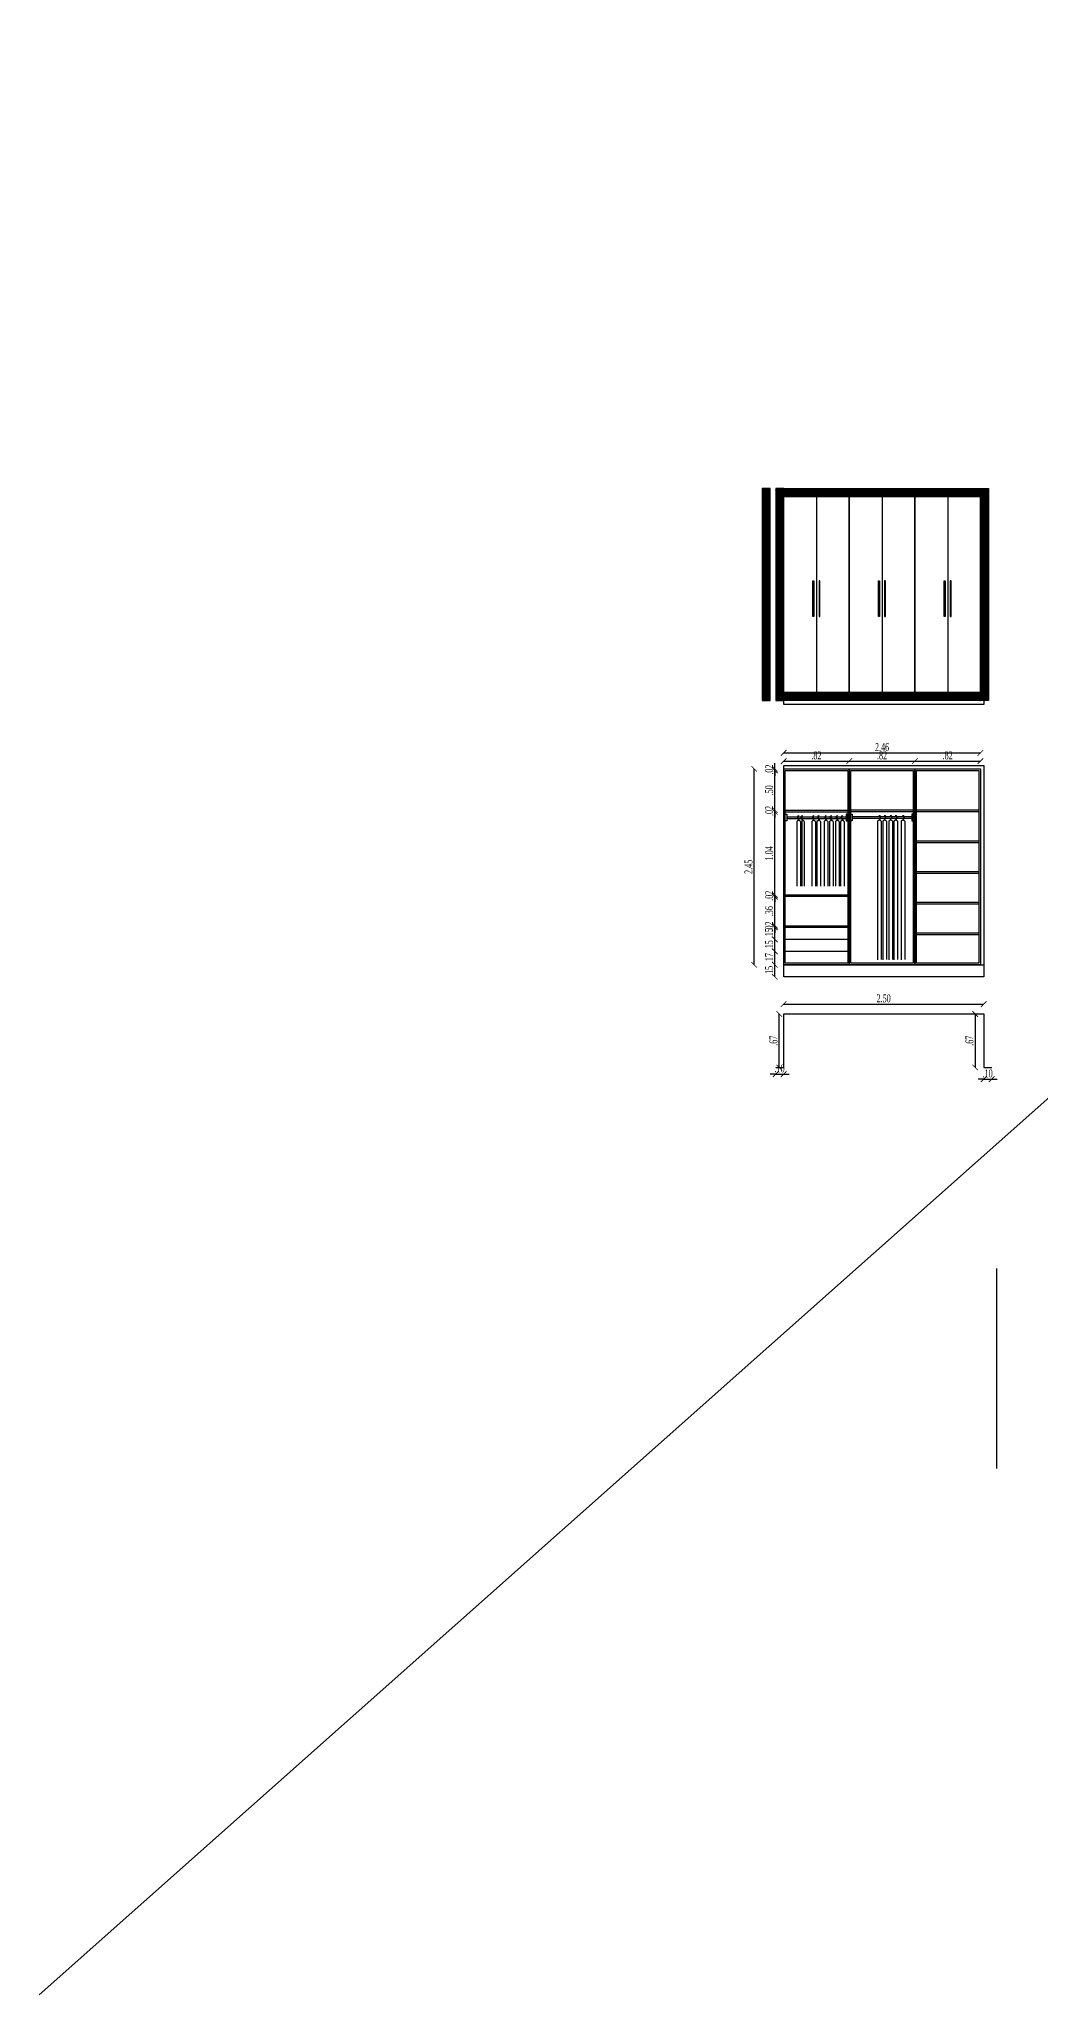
# Model space of a CAD drawing. Header units: inches. Extents: x -90 to 340, y -48 to 179.
# Drawn here: x 82.27 to 94.79, y 31.7 to 56.14 of the extents above; entities that cross this region are included whole.
import ezdxf

# ---------------------------------------------------------------- set-up
doc = ezdxf.new("R2010")
doc.units = ezdxf.units.IN
doc.header["$MEASUREMENT"] = 0
doc.layers.get('Defpoints').update_dxf_attribs({"lineweight": 15})
doc.styles.add('facade', font='times.ttf', dxfattribs={"width": 0.6})
doc.dimstyles.new('facade', dxfattribs={"dimscale": 0, "dimtxt": 0.08, "dimasz": 0.04, "dimexe": 0.1, "dimexo": 0.15, "dimgap": 0.01, "dimtad": 1, "dimzin": 4, "dimdsep": 46, "dimtxsty": 'facade', "dimblk": 'ARCHTICK', "dimcen": 0, "dimse1": 1, "dimse2": 1, "dimclrd": 140, "dimclre": 253, "dimclrt": 2, "dimazin": 1, "dimtm": 1e-09, "dimtfac": 1, "dimtix": 1, "dimtmove": 1, "dimatfit": 3, "dimldrblk": 'ARCHTICK', "dimfxl": 0.1, "dimtzin": 0, "dimlwd": -1, "dimarcsym": 0})
pattern_1 = [(45, (-46.806532, 0), (-0.0088388348, 0.0088388348), [])]

# ---------------------------------------------------------------- blocks, each defined once
blk = doc.blocks.new('_ArchTick')
at = {"color": 0, "linetype": 'ByBlock', "const_width": 0.15}
blk.add_lwpolyline([(-0.5, -0.5), (0.5, 0.5)], dxfattribs=at)
blk = doc.blocks.new('*D153')
at = {"color": 140}
blk.add_line((91.469, 44.425), (91.469, 44.575), dxfattribs=at)
at = {"layer": 'Defpoints', "color": 0}
for p in [(91.469, 44.575), (91.579, 44.575), (91.579, 44.425)]:
    blk.add_point(p, dxfattribs=at)
at = {"color": 140, "xscale": 0.07, "yscale": 0.07, "zscale": 0.07}
for p, rotation in [((91.469, 44.575), 90), ((91.469, 44.425), 270)]:
    blk.add_blockref('_ArchTick', p, dxfattribs=dict(at, rotation=rotation))
at = {"color": 6, "insert": (91.398, 44.5), "char_height": 0.1, "attachment_point": 5, "rotation": 90, "style": 'facade'}
blk.add_mtext('.15', dxfattribs=at)
blk = doc.blocks.new('*D154')
at = {"color": 140}
blk.add_line((91.469, 44.575), (91.469, 44.745), dxfattribs=at)
at = {"layer": 'Defpoints', "color": 0}
for p in [(91.469, 44.745), (91.599, 44.745), (91.579, 44.575)]:
    blk.add_point(p, dxfattribs=at)
at = {"color": 140, "xscale": 0.07, "yscale": 0.07, "zscale": 0.07}
for p, rotation in [((91.469, 44.745), 90), ((91.469, 44.575), 270)]:
    blk.add_blockref('_ArchTick', p, dxfattribs=dict(at, rotation=rotation))
at = {"color": 6, "insert": (91.398, 44.66), "char_height": 0.1, "attachment_point": 5, "rotation": 90, "style": 'facade'}
blk.add_mtext('.17', dxfattribs=at)
blk = doc.blocks.new('*D155')
at = {"color": 140}
blk.add_line((91.469, 44.745), (91.469, 44.895), dxfattribs=at)
at = {"layer": 'Defpoints', "color": 0}
for p in [(91.469, 44.895), (91.599, 44.895), (91.599, 44.745)]:
    blk.add_point(p, dxfattribs=at)
at = {"color": 140, "xscale": 0.07, "yscale": 0.07, "zscale": 0.07}
for p, rotation in [((91.469, 44.895), 90), ((91.469, 44.745), 270)]:
    blk.add_blockref('_ArchTick', p, dxfattribs=dict(at, rotation=rotation))
at = {"color": 6, "insert": (91.398, 44.82), "char_height": 0.1, "attachment_point": 5, "rotation": 90, "style": 'facade'}
blk.add_mtext('.15', dxfattribs=at)
blk = doc.blocks.new('*D156')
at = {"color": 140}
blk.add_line((91.469, 44.895), (91.469, 45.045), dxfattribs=at)
at = {"layer": 'Defpoints', "color": 0}
for p in [(91.469, 45.045), (91.599, 45.045), (91.599, 44.895)]:
    blk.add_point(p, dxfattribs=at)
at = {"color": 140, "xscale": 0.07, "yscale": 0.07, "zscale": 0.07}
for p, rotation in [((91.469, 45.045), 90), ((91.469, 44.895), 270)]:
    blk.add_blockref('_ArchTick', p, dxfattribs=dict(at, rotation=rotation))
at = {"color": 6, "insert": (91.398, 44.97), "char_height": 0.1, "attachment_point": 5, "rotation": 90, "style": 'facade'}
blk.add_mtext('.15', dxfattribs=at)
blk = doc.blocks.new('*D157')
at = {"color": 140}
for p, q in [((91.469, 45.065), (91.469, 45.135)), ((91.469, 45.045), (91.469, 45.065)), ((91.469, 45.045), (91.469, 44.975))]:
    blk.add_line(p, q, dxfattribs=at)
at = {"layer": 'Defpoints', "color": 0}
for p in [(91.469, 45.065), (91.599, 45.065), (91.599, 45.045)]:
    blk.add_point(p, dxfattribs=at)
at = {"color": 140, "xscale": 0.07, "yscale": 0.07, "zscale": 0.07}
for p, rotation in [((91.469, 45.065), 270), ((91.469, 45.045), 90)]:
    blk.add_blockref('_ArchTick', p, dxfattribs=dict(at, rotation=rotation))
at = {"color": 6, "insert": (91.398, 45.055), "char_height": 0.1, "attachment_point": 5, "rotation": 90, "style": 'facade'}
blk.add_mtext('.02', dxfattribs=at)
blk = doc.blocks.new('*D158')
at = {"color": 140}
blk.add_line((91.469, 45.065), (91.469, 45.428), dxfattribs=at)
at = {"layer": 'Defpoints', "color": 0}
for p in [(91.469, 45.428), (91.599, 45.428), (91.599, 45.065)]:
    blk.add_point(p, dxfattribs=at)
at = {"color": 140, "xscale": 0.07, "yscale": 0.07, "zscale": 0.07}
for p, rotation in [((91.469, 45.428), 90), ((91.469, 45.065), 270)]:
    blk.add_blockref('_ArchTick', p, dxfattribs=dict(at, rotation=rotation))
at = {"color": 6, "insert": (91.398, 45.246), "char_height": 0.1, "attachment_point": 5, "rotation": 90, "style": 'facade'}
blk.add_mtext('.36', dxfattribs=at)
blk = doc.blocks.new('*D159')
at = {"color": 140}
for p, q in [((91.469, 45.448), (91.469, 45.518)), ((91.469, 45.428), (91.469, 45.448)), ((91.469, 45.428), (91.469, 45.358))]:
    blk.add_line(p, q, dxfattribs=at)
at = {"layer": 'Defpoints', "color": 0}
for p in [(91.469, 45.448), (91.599, 45.448), (91.599, 45.428)]:
    blk.add_point(p, dxfattribs=at)
at = {"color": 140, "xscale": 0.07, "yscale": 0.07, "zscale": 0.07}
for p, rotation in [((91.469, 45.448), 270), ((91.469, 45.428), 90)]:
    blk.add_blockref('_ArchTick', p, dxfattribs=dict(at, rotation=rotation))
at = {"color": 6, "insert": (91.398, 45.438), "char_height": 0.1, "attachment_point": 5, "rotation": 90, "style": 'facade'}
blk.add_mtext('.02', dxfattribs=at)
blk = doc.blocks.new('*D160')
at = {"color": 140}
blk.add_line((91.469, 45.448), (91.469, 46.488), dxfattribs=at)
at = {"layer": 'Defpoints', "color": 0}
for p in [(91.469, 46.488), (91.599, 46.488), (91.599, 45.448)]:
    blk.add_point(p, dxfattribs=at)
at = {"color": 140, "xscale": 0.07, "yscale": 0.07, "zscale": 0.07}
for p, rotation in [((91.469, 46.488), 90), ((91.469, 45.448), 270)]:
    blk.add_blockref('_ArchTick', p, dxfattribs=dict(at, rotation=rotation))
at = {"color": 6, "insert": (91.398, 45.968), "char_height": 0.1, "attachment_point": 5, "rotation": 90, "style": 'facade'}
blk.add_mtext('1.04', dxfattribs=at)
blk = doc.blocks.new('*D161')
at = {"color": 140}
for p, q in [((91.469, 46.508), (91.469, 46.578)), ((91.469, 46.488), (91.469, 46.508)), ((91.469, 46.488), (91.469, 46.418))]:
    blk.add_line(p, q, dxfattribs=at)
at = {"layer": 'Defpoints', "color": 0}
for p in [(91.469, 46.508), (91.599, 46.508), (91.599, 46.488)]:
    blk.add_point(p, dxfattribs=at)
at = {"color": 140, "xscale": 0.07, "yscale": 0.07, "zscale": 0.07}
for p, rotation in [((91.469, 46.508), 270), ((91.469, 46.488), 90)]:
    blk.add_blockref('_ArchTick', p, dxfattribs=dict(at, rotation=rotation))
at = {"color": 6, "insert": (91.398, 46.498), "char_height": 0.1, "attachment_point": 5, "rotation": 90, "style": 'facade'}
blk.add_mtext('.02', dxfattribs=at)
blk = doc.blocks.new('*D162')
at = {"color": 140}
blk.add_line((91.469, 46.508), (91.469, 47.005), dxfattribs=at)
at = {"layer": 'Defpoints', "color": 0}
for p in [(91.469, 47.005), (91.599, 47.005), (91.599, 46.508)]:
    blk.add_point(p, dxfattribs=at)
at = {"color": 140, "xscale": 0.07, "yscale": 0.07, "zscale": 0.07}
for p, rotation in [((91.469, 47.005), 90), ((91.469, 46.508), 270)]:
    blk.add_blockref('_ArchTick', p, dxfattribs=dict(at, rotation=rotation))
at = {"color": 6, "insert": (91.398, 46.756), "char_height": 0.1, "attachment_point": 5, "rotation": 90, "style": 'facade'}
blk.add_mtext('.50', dxfattribs=at)
blk = doc.blocks.new('*D163')
at = {"color": 140}
for p, q in [((91.469, 47.025), (91.469, 47.095)), ((91.469, 47.005), (91.469, 47.025)), ((91.469, 47.005), (91.469, 46.935))]:
    blk.add_line(p, q, dxfattribs=at)
at = {"layer": 'Defpoints', "color": 0}
for p in [(91.469, 47.025), (91.579, 47.025), (91.599, 47.005)]:
    blk.add_point(p, dxfattribs=at)
at = {"color": 140, "xscale": 0.07, "yscale": 0.07, "zscale": 0.07}
for p, rotation in [((91.469, 47.025), 270), ((91.469, 47.005), 90)]:
    blk.add_blockref('_ArchTick', p, dxfattribs=dict(at, rotation=rotation))
at = {"color": 6, "insert": (91.398, 47.015), "char_height": 0.1, "attachment_point": 5, "rotation": 90, "style": 'facade'}
blk.add_mtext('.02', dxfattribs=at)
blk = doc.blocks.new('*D164')
at = {"color": 140}
blk.add_line((91.579, 47.121), (92.399, 47.121), dxfattribs=at)
at = {"layer": 'Defpoints', "color": 0}
for p in [(91.579, 47.025), (92.399, 47.121), (92.399, 47.025)]:
    blk.add_point(p, dxfattribs=at)
at = {"color": 140, "xscale": 0.07, "yscale": 0.07, "zscale": 0.07, "rotation": 180}
blk.add_blockref('_ArchTick', (91.579, 47.121), dxfattribs=at)
at = {"color": 140, "xscale": 0.07, "yscale": 0.07, "zscale": 0.07}
blk.add_blockref('_ArchTick', (92.399, 47.121), dxfattribs=at)
at = {"color": 6, "insert": (91.989, 47.192), "char_height": 0.1, "attachment_point": 5, "style": 'facade'}
blk.add_mtext('.82', dxfattribs=at)
blk = doc.blocks.new('*D165')
at = {"color": 140}
blk.add_line((92.399, 47.121), (93.219, 47.121), dxfattribs=at)
at = {"layer": 'Defpoints', "color": 0}
for p in [(92.399, 47.025), (93.219, 47.121), (93.219, 47.025)]:
    blk.add_point(p, dxfattribs=at)
at = {"color": 140, "xscale": 0.07, "yscale": 0.07, "zscale": 0.07, "rotation": 180}
blk.add_blockref('_ArchTick', (92.399, 47.121), dxfattribs=at)
at = {"color": 140, "xscale": 0.07, "yscale": 0.07, "zscale": 0.07}
blk.add_blockref('_ArchTick', (93.219, 47.121), dxfattribs=at)
at = {"color": 6, "insert": (92.809, 47.192), "char_height": 0.1, "attachment_point": 5, "style": 'facade'}
blk.add_mtext('.82', dxfattribs=at)
blk = doc.blocks.new('*D166')
at = {"color": 140}
blk.add_line((93.219, 47.121), (94.039, 47.121), dxfattribs=at)
at = {"layer": 'Defpoints', "color": 0}
for p in [(93.219, 47.025), (94.039, 47.121), (94.039, 47.025)]:
    blk.add_point(p, dxfattribs=at)
at = {"color": 140, "xscale": 0.07, "yscale": 0.07, "zscale": 0.07, "rotation": 180}
blk.add_blockref('_ArchTick', (93.219, 47.121), dxfattribs=at)
at = {"color": 140, "xscale": 0.07, "yscale": 0.07, "zscale": 0.07}
blk.add_blockref('_ArchTick', (94.039, 47.121), dxfattribs=at)
at = {"color": 6, "insert": (93.629, 47.192), "char_height": 0.1, "attachment_point": 5, "style": 'facade'}
blk.add_mtext('.82', dxfattribs=at)
blk = doc.blocks.new('*D167')
at = {"color": 140}
blk.add_line((91.579, 47.224), (94.039, 47.224), dxfattribs=at)
at = {"layer": 'Defpoints', "color": 0}
for p in [(94.039, 47.224), (91.579, 47.025), (94.039, 47.025)]:
    blk.add_point(p, dxfattribs=at)
at = {"color": 140, "xscale": 0.07, "yscale": 0.07, "zscale": 0.07, "rotation": 180}
blk.add_blockref('_ArchTick', (91.579, 47.224), dxfattribs=at)
at = {"color": 140, "xscale": 0.07, "yscale": 0.07, "zscale": 0.07}
blk.add_blockref('_ArchTick', (94.039, 47.224), dxfattribs=at)
at = {"color": 6, "insert": (92.809, 47.295), "char_height": 0.1, "attachment_point": 5, "style": 'facade'}
blk.add_mtext('2.46', dxfattribs=at)
blk = doc.blocks.new('*D168')
at = {"color": 140}
blk.add_line((91.211, 44.575), (91.211, 47.025), dxfattribs=at)
at = {"layer": 'Defpoints', "color": 0}
for p in [(91.211, 47.025), (91.579, 47.025), (91.579, 44.575)]:
    blk.add_point(p, dxfattribs=at)
at = {"color": 140, "xscale": 0.07, "yscale": 0.07, "zscale": 0.07}
for p, rotation in [((91.211, 47.025), 90), ((91.211, 44.575), 270)]:
    blk.add_blockref('_ArchTick', p, dxfattribs=dict(at, rotation=rotation))
at = {"color": 6, "insert": (91.14, 45.8), "char_height": 0.1, "attachment_point": 5, "rotation": 90, "style": 'facade'}
blk.add_mtext('2.45', dxfattribs=at)
blk = doc.blocks.new('*D169')
at = {"color": 140}
for p, q in [((91.479, 43.21), (91.409, 43.21)), ((91.479, 43.21), (91.579, 43.21)), ((91.579, 43.21), (91.649, 43.21))]:
    blk.add_line(p, q, dxfattribs=at)
at = {"layer": 'Defpoints', "color": 0}
for p in [(91.479, 43.292), (91.579, 43.292), (91.579, 43.21)]:
    blk.add_point(p, dxfattribs=at)
at = {"color": 140, "xscale": 0.07, "yscale": 0.07, "zscale": 0.07}
blk.add_blockref('_ArchTick', (91.479, 43.21), dxfattribs=at)
at = {"color": 140, "xscale": 0.07, "yscale": 0.07, "zscale": 0.07, "rotation": 180}
blk.add_blockref('_ArchTick', (91.579, 43.21), dxfattribs=at)
at = {"color": 6, "insert": (91.529, 43.281), "char_height": 0.1, "attachment_point": 5, "style": 'facade'}
blk.add_mtext('.10', dxfattribs=at)
blk = doc.blocks.new('*D170')
at = {"color": 140}
blk.add_line((91.524, 43.292), (91.524, 43.962), dxfattribs=at)
at = {"layer": 'Defpoints', "color": 0}
for p in [(91.524, 43.962), (91.579, 43.962), (91.579, 43.292)]:
    blk.add_point(p, dxfattribs=at)
at = {"color": 140, "xscale": 0.07, "yscale": 0.07, "zscale": 0.07}
for p, rotation in [((91.524, 43.962), 90), ((91.524, 43.292), 270)]:
    blk.add_blockref('_ArchTick', p, dxfattribs=dict(at, rotation=rotation))
at = {"color": 6, "insert": (91.453, 43.627), "char_height": 0.1, "attachment_point": 5, "rotation": 90, "style": 'facade'}
blk.add_mtext('.67', dxfattribs=at)
blk = doc.blocks.new('*D171')
at = {"color": 140}
blk.add_line((91.579, 44.085), (94.079, 44.085), dxfattribs=at)
at = {"layer": 'Defpoints', "color": 0}
for p in [(94.079, 44.085), (91.579, 43.962), (94.079, 43.962)]:
    blk.add_point(p, dxfattribs=at)
at = {"color": 140, "xscale": 0.07, "yscale": 0.07, "zscale": 0.07, "rotation": 180}
blk.add_blockref('_ArchTick', (91.579, 44.085), dxfattribs=at)
at = {"color": 140, "xscale": 0.07, "yscale": 0.07, "zscale": 0.07}
blk.add_blockref('_ArchTick', (94.079, 44.085), dxfattribs=at)
at = {"color": 6, "insert": (92.829, 44.156), "char_height": 0.1, "attachment_point": 5, "style": 'facade'}
blk.add_mtext('2.50', dxfattribs=at)
blk = doc.blocks.new('*D172')
at = {"color": 140}
blk.add_line((93.973, 43.962), (93.973, 43.292), dxfattribs=at)
at = {"layer": 'Defpoints', "color": 0}
for p in [(94.079, 43.962), (93.973, 43.292), (94.079, 43.292)]:
    blk.add_point(p, dxfattribs=at)
at = {"color": 140, "xscale": 0.07, "yscale": 0.07, "zscale": 0.07}
for p, rotation in [((93.973, 43.962), 90), ((93.973, 43.292), 270)]:
    blk.add_blockref('_ArchTick', p, dxfattribs=dict(at, rotation=rotation))
at = {"color": 6, "insert": (93.902, 43.627), "char_height": 0.1, "attachment_point": 5, "rotation": 90, "style": 'facade'}
blk.add_mtext('.67', dxfattribs=at)
blk = doc.blocks.new('*D173')
at = {"color": 140}
for p, q in [((94.079, 43.147), (94.009, 43.147)), ((94.079, 43.147), (94.179, 43.147)), ((94.179, 43.147), (94.249, 43.147))]:
    blk.add_line(p, q, dxfattribs=at)
at = {"layer": 'Defpoints', "color": 0}
for p in [(94.079, 43.292), (94.179, 43.292), (94.179, 43.147)]:
    blk.add_point(p, dxfattribs=at)
at = {"color": 140, "xscale": 0.07, "yscale": 0.07, "zscale": 0.07}
blk.add_blockref('_ArchTick', (94.079, 43.147), dxfattribs=at)
at = {"color": 140, "xscale": 0.07, "yscale": 0.07, "zscale": 0.07, "rotation": 180}
blk.add_blockref('_ArchTick', (94.179, 43.147), dxfattribs=at)
at = {"color": 6, "insert": (94.129, 43.218), "char_height": 0.1, "attachment_point": 5, "style": 'facade'}
blk.add_mtext('.10', dxfattribs=at)

msp = doc.modelspace()

# ---------------------------------------------------------------- hatches: boundary and pattern name
h = msp.add_hatch()
h.set_pattern_fill('ANSI31', color=256, scale=0.1, style=0)
h.set_pattern_definition([(45, (-46.975929, 0), (-0.0088388348, 0.0088388348), [])])
h.paths.add_polyline_path([(91.4101, 50.52681), (91.3101, 50.52681), (91.3101, 47.87681), (91.4101, 47.87681)])
h = msp.add_hatch()
h.set_pattern_fill('ANSI31', color=256, scale=0.1, style=0)
h.set_pattern_definition(pattern_1)
h.paths.add_polyline_path([(91.5795, 50.52681), (91.4795, 50.52681), (91.4795, 47.87681), (91.5795, 47.87681)])
h = msp.add_hatch()
h.set_pattern_fill('ANSI31', color=256, scale=0.1, style=0)
h.set_pattern_definition([(315, (-46.806532, 98.403626), (-0.0088388348, -0.0088388348), [])])
h.paths.add_polyline_path([(92.3995, 50.42681), (91.5795, 50.42681), (91.5795, 50.52681), (94.0395, 50.52681), (94.0395, 50.42681), (93.2195, 50.42681)])
h = msp.add_hatch()
h.set_pattern_fill('ANSI31', color=256, scale=0.1, style=0)
h.set_pattern_definition([(135, (232.425524, 0), (0.0088388348, 0.0088388348), [])])
h.paths.add_polyline_path([(94.0395, 50.52681), (94.1395, 50.52681), (94.1395, 47.87681), (94.0395, 47.87681)])
h = msp.add_hatch()
h.set_pattern_fill('ANSI31', color=256, scale=0.1, style=0)
h.set_pattern_definition(pattern_1)
h.paths.add_polyline_path([(92.3995, 47.97681), (91.5795, 47.97681), (91.5795, 47.87681), (94.0395, 47.87681), (94.0395, 47.97681), (93.2195, 47.97681)])

# ---------------------------------------------------------------- linework, layer by layer
for p, q in [((109.77994, 56.14267), (82.27348, 31.70443)), ((91.5795, 50.42681), (91.5795, 50.52681)), ((91.5795, 50.52681), (94.0395, 50.52681)), ((94.0395, 50.52681), (94.1395, 50.52681)), ((94.1395, 50.52681), (94.1395, 47.97681)), ((91.5795, 47.87681), (91.5795, 47.97681)), ((94.1395, 47.97681), (94.1395, 47.87681)), ((94.1395, 47.87681), (91.5795, 47.87681)), ((91.5795, 44.5746), (91.5795, 47.0246)), ((91.5795, 47.0246), (94.0395, 47.0246)), ((91.5795, 47.0246), (92.3995, 47.0246)), ((92.3995, 47.0246), (92.3995, 44.5746)), ((93.2195, 47.0246), (93.2195, 44.5746)), ((94.0395, 47.0246), (94.0395, 44.5746)), ((94.0395, 47.0246), (94.0395, 44.5746)), ((91.5995, 46.50793), (92.3795, 46.50793)), ((91.5995, 46.48793), (92.3795, 46.48793)), ((91.5995, 46.48793), (92.3795, 46.48793)), ((93.1995, 46.50793), (92.4195, 46.50793)), ((93.1995, 46.48793), (92.4195, 46.48793)), ((94.0195, 46.50793), (93.2395, 46.50793)), ((94.0195, 46.50793), (93.2395, 46.50793)), ((94.0195, 46.48793), (93.2395, 46.48793)), ((94.0195, 46.48793), (93.2395, 46.48793)), ((94.0195, 46.48793), (93.2395, 46.48793)), ((91.61726, 46.42595), (92.36173, 46.42595)), ((91.61726, 46.40595), (92.36173, 46.40595)), ((91.74262, 46.36746), (91.74262, 45.55972)), ((91.76512, 46.38975), (91.75585, 46.37704)), ((91.76512, 46.4013), (91.76512, 46.38975)), ((91.76512, 46.38975), (91.77549, 46.37695)), ((91.78865, 46.36665), (91.78865, 45.55667)), ((91.81016, 46.38975), (91.8009, 46.37704)), ((91.80767, 46.36746), (91.80767, 45.55972)), ((91.81016, 46.4013), (91.81016, 46.38975)), ((91.81016, 46.38975), (91.82053, 46.37695)), ((91.8337, 46.36665), (91.8337, 45.55667)), ((91.93026, 46.36746), (91.93026, 45.55972)), ((91.95276, 46.38975), (91.94349, 46.37704)), ((91.95276, 46.4013), (91.95276, 46.38975)), ((91.95276, 46.38975), (91.96312, 46.37695)), ((91.97629, 46.36665), (91.97629, 45.55667)), ((91.99531, 46.36746), (91.99531, 45.55972)), ((92.0178, 46.38975), (92.00854, 46.37704)), ((92.0178, 46.4013), (92.0178, 46.38975)), ((92.0178, 46.38975), (92.02817, 46.37695)), ((92.04134, 46.36665), (92.04134, 45.55667)), ((92.08515, 46.36746), (92.08515, 45.55972)), ((92.10764, 46.38975), (92.09837, 46.37704)), ((92.10764, 46.4013), (92.10764, 46.38975)), ((92.10764, 46.38975), (92.11801, 46.37695)), ((92.13118, 46.36665), (92.13118, 45.55667)), ((92.15019, 46.36746), (92.15019, 45.55972)), ((92.17269, 46.38975), (92.16342, 46.37704)), ((92.17269, 46.4013), (92.17269, 46.38975)), ((92.17269, 46.38975), (92.18306, 46.37695)), ((92.19622, 46.36665), (92.19622, 45.55667)), ((92.22542, 46.36746), (92.22542, 45.55972)), ((92.24791, 46.38975), (92.23865, 46.37704)), ((92.24791, 46.4013), (92.24791, 46.38975)), ((92.24791, 46.38975), (92.25828, 46.37695)), ((92.27145, 46.36665), (92.27145, 45.55667)), ((92.29047, 46.36746), (92.29047, 45.55972)), ((92.31296, 46.38975), (92.30369, 46.37704)), ((92.31296, 46.4013), (92.31296, 46.38975)), ((92.31296, 46.38975), (92.32333, 46.37695)), ((92.3365, 46.36665), (92.3365, 45.55667)), ((92.43726, 46.42908), (93.18173, 46.42908)), ((92.43726, 46.40908), (93.18173, 46.40908)), ((92.75249, 46.36978), (92.75249, 44.63914)), ((92.77603, 46.39288), (92.76566, 46.38008)), ((92.77603, 46.40443), (92.77603, 46.39288)), ((92.77603, 46.39288), (92.7853, 46.38017)), ((92.79853, 46.37059), (92.79853, 44.64219)), ((92.81754, 46.36978), (92.81754, 44.63914)), ((92.84108, 46.39288), (92.83071, 46.38008)), ((92.84108, 46.40443), (92.84108, 46.39288)), ((92.84108, 46.39288), (92.85035, 46.38017)), ((92.86357, 46.37059), (92.86357, 44.64219)), ((92.89277, 46.36978), (92.89277, 44.63914)), ((92.9163, 46.39288), (92.90594, 46.38008)), ((92.9163, 46.40443), (92.9163, 46.39288)), ((92.9163, 46.39288), (92.92557, 46.38017)), ((92.9388, 46.37059), (92.9388, 44.64219)), ((92.95781, 46.36978), (92.95781, 44.63914)), ((92.98135, 46.39288), (92.97098, 46.38008)), ((92.98135, 46.40443), (92.98135, 46.39288)), ((92.98135, 46.39288), (92.99062, 46.38017)), ((93.00384, 46.37059), (93.00384, 44.64219)), ((93.04765, 46.36978), (93.04765, 44.63914)), ((93.07119, 46.39288), (93.06082, 46.38008)), ((93.07119, 46.40443), (93.07119, 46.39288)), ((93.07119, 46.39288), (93.08046, 46.38017)), ((93.09368, 46.37059), (93.09368, 44.64219)), ((93.2395, 46.1246), (94.0195, 46.1246)), ((93.2395, 46.1046), (94.0195, 46.1046)), ((93.2395, 45.74126), (94.0195, 45.74126)), ((93.2395, 45.72126), (94.0195, 45.72126)), ((92.3795, 45.44793), (91.5995, 45.44793)), ((92.3795, 45.42793), (91.5995, 45.42793)), ((92.3795, 45.42793), (91.5995, 45.42793)), ((93.2395, 45.35793), (94.0195, 45.35793)), ((93.2395, 45.33793), (94.0195, 45.33793)), ((91.5995, 45.0646), (92.3795, 45.0646)), ((91.5995, 45.0446), (92.3795, 45.0446)), ((93.2395, 44.9746), (94.0195, 44.9746)), ((91.5995, 44.8946), (92.3795, 44.8946)), ((91.5995, 44.7446), (92.3795, 44.7446)), ((91.5995, 44.7446), (92.3795, 44.7446)), ((93.2395, 44.9546), (94.0195, 44.9546)), ((94.0395, 44.5746), (91.5795, 44.5746)), ((94.23757, 40.78054), (94.23757, 38.28054))]:
    msp.add_line(p, q)
at = {"color": 1}
for p, q in [((91.5795, 47.97681), (91.5795, 50.46681)), ((91.5795, 50.46681), (94.0795, 50.46681)), ((94.0795, 50.46681), (94.0795, 47.97681)), ((91.5795, 47.82681), (91.5795, 47.97681)), ((91.5795, 47.97681), (94.0795, 47.97681)), ((94.0795, 47.97681), (94.0795, 47.82681)), ((94.0795, 47.82681), (91.5795, 47.82681)), ((91.5795, 44.5746), (91.5795, 47.0646)), ((91.5795, 47.0646), (94.0795, 47.0646)), ((94.0795, 47.0646), (94.0795, 44.5746)), ((91.5795, 44.4246), (91.5795, 44.5746)), ((91.5795, 44.5746), (94.0795, 44.5746)), ((94.0795, 44.5746), (94.0795, 44.4246)), ((94.0795, 44.4246), (91.5795, 44.4246)), ((91.5795, 43.29181), (91.5795, 43.96181)), ((91.5795, 43.96181), (94.0795, 43.96181)), ((94.0795, 43.96181), (94.0795, 43.29181)), ((91.4795, 43.29181), (91.5795, 43.29181)), ((94.0795, 43.29181), (94.1795, 43.29181))]:
    msp.add_line(p, q, dxfattribs=at)
for points in [[(91.4101, 50.52681), (91.3101, 50.52681), (91.3101, 47.87681), (91.4101, 47.87681)], [(91.5795, 50.52681), (91.4795, 50.52681), (91.4795, 47.87681), (91.5795, 47.87681)], [(91.5795, 50.42681), (92.3995, 50.42681), (92.3995, 47.97681), (91.5795, 47.97681)], [(91.5795, 50.42681), (91.9895, 50.42681), (91.9895, 47.97681), (91.5795, 47.97681)], [(92.3995, 50.42681), (93.2195, 50.42681), (93.2195, 47.97681), (92.3995, 47.97681)], [(92.3995, 50.42681), (92.8095, 50.42681), (92.8095, 47.97681), (92.3995, 47.97681)], [(93.2195, 50.42681), (94.0395, 50.42681), (94.0395, 47.97681), (93.2195, 47.97681)], [(93.2195, 50.42681), (93.6295, 50.42681), (93.6295, 47.97681), (93.2195, 47.97681)], [(94.0395, 50.52681), (94.1395, 50.52681), (94.1395, 47.87681), (94.0395, 47.87681)], [(91.94572, 49.37309), (91.95764, 49.37309), (91.95764, 48.92984), (91.94572, 48.92984)], [(92.03328, 49.37309), (92.02135, 49.37309), (92.02135, 48.92984), (92.03328, 48.92984)], [(92.76572, 49.37309), (92.77764, 49.37309), (92.77764, 48.92984), (92.76572, 48.92984)], [(92.85328, 49.37309), (92.84135, 49.37309), (92.84135, 48.92984), (92.85328, 48.92984)], [(93.58572, 49.37309), (93.59764, 49.37309), (93.59764, 48.92984), (93.58572, 48.92984)], [(93.67328, 49.37309), (93.66135, 49.37309), (93.66135, 48.92984), (93.67328, 48.92984)], [(91.5795, 47.0246), (92.3995, 47.0246), (92.3995, 44.5746), (91.5795, 44.5746)], [(91.5995, 47.0046), (92.3795, 47.0046), (92.3795, 44.5946), (91.5995, 44.5946)], [(92.3995, 47.0246), (93.2195, 47.0246), (93.2195, 44.5746), (92.3995, 44.5746)], [(92.4195, 47.0046), (93.1995, 47.0046), (93.1995, 44.5946), (92.4195, 44.5946)], [(93.2195, 47.0246), (94.0395, 47.0246), (94.0395, 44.5746), (93.2195, 44.5746)], [(93.2395, 47.0046), (94.0195, 47.0046), (94.0195, 44.5946), (93.2395, 44.5946)], [(91.5995, 46.45635), (91.61726, 46.45635), (91.61726, 46.37556), (91.5995, 46.37556)], [(92.3795, 46.45635), (92.36173, 46.45635), (92.36173, 46.37556), (92.3795, 46.37556)], [(92.4195, 46.45686), (92.43726, 46.45686), (92.43726, 46.37607), (92.4195, 46.37607)], [(93.1995, 46.45686), (93.18173, 46.45686), (93.18173, 46.37607), (93.1995, 46.37607)]]:
    msp.add_lwpolyline(points, close=True)
for centre in [(91.76512, 46.40388), (91.81016, 46.40388), (91.95276, 46.40388), (92.0178, 46.40388), (92.10764, 46.40388), (92.17269, 46.40388), (92.24791, 46.40388), (92.31296, 46.40388), (92.77603, 46.40701), (92.84108, 46.40701), (92.9163, 46.40701), (92.98135, 46.40701), (93.07119, 46.40701)]:
    msp.add_circle(centre, 0.00258)
for centre, radius, start, end in [((91.76392, 46.42085), 0.01445, 52.757138, 275.175809), ((91.80897, 46.42085), 0.01445, 52.757138, 275.175809), ((91.95156, 46.42085), 0.01445, 52.757138, 275.175809), ((92.01661, 46.42085), 0.01445, 52.757138, 275.175809), ((92.10644, 46.42085), 0.01445, 52.757138, 275.175809), ((92.17149, 46.42085), 0.01445, 52.757138, 275.175809), ((92.24672, 46.42085), 0.01445, 52.757138, 275.175809), ((92.31176, 46.42085), 0.01445, 52.757138, 275.175809), ((92.77723, 46.42398), 0.01445, 264.824191, 127.242862), ((92.84227, 46.42398), 0.01445, 264.824191, 127.242862), ((92.9175, 46.42398), 0.01445, 264.824191, 127.242862), ((92.98255, 46.42398), 0.01445, 264.824191, 127.242862), ((93.07239, 46.42398), 0.01445, 264.824191, 127.242862), ((91.76535, 46.35065), 0.02827, 34.472823, 143.506798), ((91.82065, 46.36584), 0.01308, 3.560649, 172.867434), ((91.95299, 46.35065), 0.02827, 34.472823, 143.506798), ((92.01804, 46.35065), 0.02827, 34.472823, 143.506798), ((92.10787, 46.35065), 0.02827, 34.472823, 143.506798), ((92.17292, 46.35065), 0.02827, 34.472823, 143.506798), ((92.24815, 46.35065), 0.02827, 34.472823, 143.506798), ((92.31319, 46.35065), 0.02827, 34.472823, 143.506798), ((92.7758, 46.35378), 0.02827, 36.493202, 145.527177), ((92.84085, 46.35378), 0.02827, 36.493202, 145.527177), ((92.91607, 46.35378), 0.02827, 36.493202, 145.527177), ((92.98112, 46.35378), 0.02827, 36.493202, 145.527177), ((93.07096, 46.35378), 0.02827, 36.493202, 145.527177)]:
    msp.add_arc(centre, radius, start, end)

# ---------------------------------------------------------------- dimensions: what is measured, and where the dimension line sits
for base, p1, p2, picture, middle in [((94.0395, 47.22425), (91.5795, 47.0246), (94.0395, 47.0246), '*D167', (92.8095, 47.29526)), ((92.3995, 47.12051), (91.5795, 47.0246), (92.3995, 47.0246), '*D164', (91.9895, 47.19152)), ((93.2195, 47.12051), (92.3995, 47.0246), (93.2195, 47.0246), '*D165', (92.8095, 47.19152)), ((94.0395, 47.12051), (93.2195, 47.0246), (94.0395, 47.0246), '*D166', (93.6295, 47.19152)), ((94.0795, 44.08549), (91.5795, 43.96181), (94.0795, 43.96181), '*D171', (92.8295, 44.1565)), ((91.5795, 43.2098), (91.4795, 43.29181), (91.5795, 43.29181), '*D169', (91.5295, 43.28081)), ((94.1795, 43.14717), (94.0795, 43.29181), (94.1795, 43.29181), '*D173', (94.1295, 43.21818))]:
    dim = msp.add_linear_dim(base=base, p1=p1, p2=p2, dimstyle='facade', override={"dimscale": 1, "dimtxt": 0.1, "dimasz": 0.07, "dimgap": 0.02, "dimclrt": 6}, dxfattribs=at)
    dim.commit()
    dim.dimension.update_dxf_attribs({"geometry": picture, "text_midpoint": middle})
for base, p1, p2, picture, middle in [((91.21097, 47.0246), (91.5795, 44.5746), (91.5795, 47.0246), '*D168', (91.13996, 45.7996)), ((91.46938, 47.0246), (91.5995, 47.0046), (91.5795, 47.0246), '*D163', (91.39837, 47.0146)), ((91.46938, 47.0046), (91.5995, 46.50793), (91.5995, 47.0046), '*D162', (91.39837, 46.75626)), ((91.46938, 46.50793), (91.5995, 46.48793), (91.5995, 46.50793), '*D161', (91.39837, 46.49793)), ((91.46938, 46.48793), (91.5995, 45.44793), (91.5995, 46.48793), '*D160', (91.39837, 45.96793)), ((91.46938, 45.44793), (91.5995, 45.42793), (91.5995, 45.44793), '*D159', (91.39837, 45.43793)), ((91.46938, 45.42793), (91.5995, 45.0646), (91.5995, 45.42793), '*D158', (91.39837, 45.24626)), ((91.46938, 45.0646), (91.5995, 45.0446), (91.5995, 45.0646), '*D157', (91.39837, 45.0546)), ((91.46938, 45.0446), (91.5995, 44.8946), (91.5995, 45.0446), '*D156', (91.39837, 44.9696)), ((91.46938, 44.8946), (91.5995, 44.7446), (91.5995, 44.8946), '*D155', (91.39837, 44.8196)), ((91.46938, 44.7446), (91.5795, 44.5746), (91.5995, 44.7446), '*D154', (91.39837, 44.6596)), ((91.46938, 44.5746), (91.5795, 44.4246), (91.5795, 44.5746), '*D153', (91.39837, 44.4996)), ((91.52402, 43.96181), (91.5795, 43.29181), (91.5795, 43.96181), '*D170', (91.45301, 43.62681)), ((93.97286, 43.29181), (94.0795, 43.96181), (94.0795, 43.29181), '*D172', (93.90185, 43.62681))]:
    dim = msp.add_linear_dim(base=base, p1=p1, p2=p2, angle=90, dimstyle='facade', override={"dimscale": 1, "dimtxt": 0.1, "dimasz": 0.07, "dimgap": 0.02, "dimclrt": 6}, dxfattribs=at)
    dim.commit()
    dim.dimension.update_dxf_attribs({"geometry": picture, "text_midpoint": middle})

doc.saveas('drawing.dxf')
